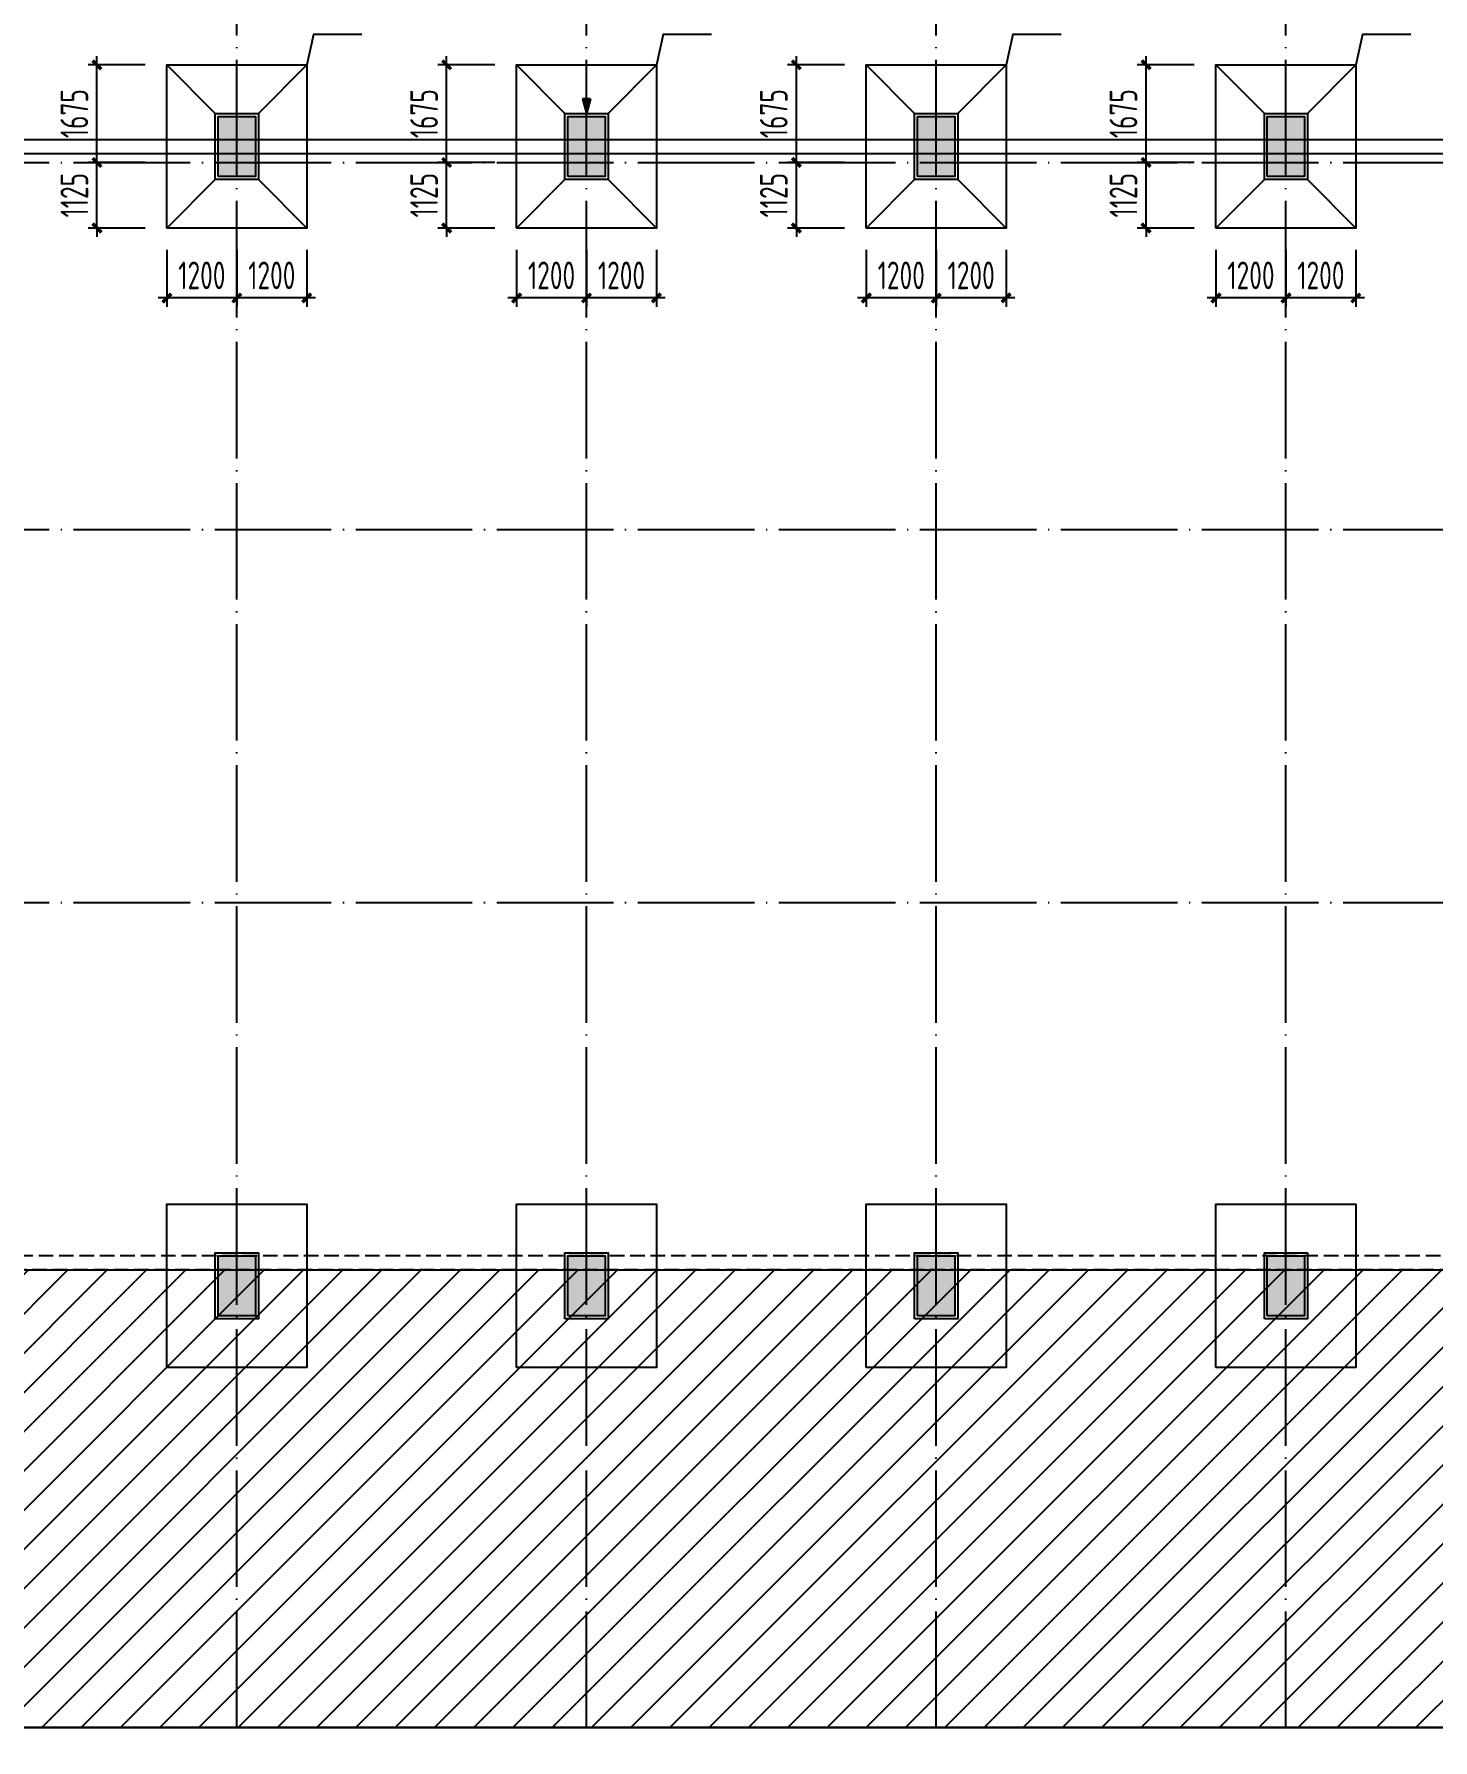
# Model space of a CAD drawing. Extents: x 2303022 to 2899168, y 17226141 to 18257813.
# Drawn here: x 2411829 to 2435829, y 18065316 to 18094582 of the extents above; entities that cross this region are included whole.
import ezdxf

# ---------------------------------------------------------------- set-up
doc = ezdxf.new("R2010")
doc.units = 0
doc.header["$LTSCALE"] = 1000
doc.header["$MEASUREMENT"] = 0
for name, pattern in [('94', [0]), ('DASH', [0.35, 0.25, -0.1]), ('DOTE', [2.42, 2, -0.2, 0.02, -0.2])]:
    doc.linetypes.add(name, pattern=pattern)
doc.layers.get('Defpoints').update_dxf_attribs({"color": 250})
for name, color, linetype in [('1', 7, 'Continuous'), ('3', 3, 'Continuous'), ('3T_WOOD', 21, 'Continuous'), ('COLU', 253, 'Continuous'), ('COLU_DIM', 3, 'Continuous'), ('COLU_HATCH', 251, 'Continuous'), ('dim', 7, 'Continuous'), ('DIM_SYMB', 165, 'Continuous'), ('DOTE', 1, 'DOTE'), ('GROUND', 150, 'Continuous'), ('LVTRY', 6, 'Continuous'), ('S_SURFACE', 6, 'Continuous'), ('搅拌桩', 136, 'Continuous')]:
    doc.layers.add(name, color=color, linetype=linetype)
doc.styles.add('TSSD_Dimension', font='Tssdeng.shx', dxfattribs={"width": 0.7, "bigfont": 'hztxt.shx'})
doc.dimstyles.new('TSSD_150_150', dxfattribs={"dimtxt": 475, "dimasz": 150, "dimexe": 150, "dimexo": 375, "dimgap": 150, "dimtad": 1, "dimdec": 0, "dimzin": 0, "dimdsep": 46, "dimtxsty": 'TSSD_Dimension', "dimblk": 'ARCHTICK', "dimcen": 0, "dimdle": 150, "dimclrt": 7, "dimadec": 0, "dimazin": 0, "dimtfac": 1, "dimtdec": 0, "dimtix": 1, "dimtmove": 2, "dimatfit": 3, "dimfxl": 0, "dimtolj": 1, "dimtzin": 0, "dimarcsym": 0})

# ---------------------------------------------------------------- blocks, each defined once
blk = doc.blocks.new('qw342q321321321')
at = {"layer": 'COLU_HATCH'}
for points in [[(2414987, 17998556), (2414987, 17999586), (2415627, 17999586), (2415627, 17998556)], [(2420987, 17998556), (2420987, 17999586), (2421627, 17999586), (2421627, 17998556)], [(2426987, 17998556), (2426987, 17999586), (2427627, 17999586), (2427627, 17998556)], [(2432987, 17998556), (2432987, 17999586), (2433627, 17999586), (2433627, 17998556)]]:
    blk.add_hatch(color=256, dxfattribs=at).paths.add_polyline_path(points)
at = {"layer": 'COLU'}
for points in [[(2414987, 17998556), (2414987, 17999586), (2415627, 17999586), (2415627, 17998556)], [(2420987, 17998556), (2420987, 17999586), (2421627, 17999586), (2421627, 17998556)], [(2426987, 17998556), (2426987, 17999586), (2427627, 17999586), (2427627, 17998556)], [(2432987, 17998556), (2432987, 17999586), (2433627, 17999586), (2433627, 17998556)]]:
    blk.add_lwpolyline(points, close=True, dxfattribs=at)
blk = doc.blocks.new('_ArchTick')
at = {"color": 0, "linetype": 'ByBlock', "const_width": 0.4}
blk.add_lwpolyline([(-0.5, -0.5), (0.5, 0.5)], dxfattribs=at)
blk = doc.blocks.new('*D468')
at = {"layer": 'COLU_DIM', "color": 0, "lineweight": -2}
for p, q in [((2415307, 18090880), (2415307, 18089905)), ((2416507, 18090880), (2416507, 18089905)), ((2416657, 18090055), (2415157, 18090055))]:
    blk.add_line(p, q, dxfattribs=at)
at = {"layer": 'Defpoints', "color": 0}
for p in [(2415307, 18091255), (2416507, 18091255), (2415307, 18090055)]:
    blk.add_point(p, dxfattribs=at)
at = {"layer": 'COLU_DIM', "color": 0, "lineweight": -2, "xscale": 150, "yscale": 150, "zscale": 150, "rotation": 180}
blk.add_blockref('_ArchTick', (2415307, 18090055), dxfattribs=at)
at = {"layer": 'COLU_DIM', "color": 0, "lineweight": -2, "xscale": 150, "yscale": 150, "zscale": 150}
blk.add_blockref('_ArchTick', (2416507, 18090055), dxfattribs=at)
at = {"layer": 'COLU_DIM', "color": 7, "insert": (2415907, 18090443), "char_height": 475, "attachment_point": 5, "style": 'TSSD_Dimension'}
blk.add_mtext('\\A1;1200', dxfattribs=at)
blk = doc.blocks.new('*D469')
at = {"layer": 'COLU_DIM', "color": 0, "lineweight": -2}
for p, q in [((2414107, 18090880), (2414107, 18089905)), ((2415307, 18090880), (2415307, 18089905)), ((2415457, 18090055), (2413957, 18090055))]:
    blk.add_line(p, q, dxfattribs=at)
at = {"layer": 'Defpoints', "color": 0}
for p in [(2414107, 18091255), (2415307, 18091255), (2414107, 18090055)]:
    blk.add_point(p, dxfattribs=at)
at = {"layer": 'COLU_DIM', "color": 0, "lineweight": -2, "xscale": 150, "yscale": 150, "zscale": 150, "rotation": 180}
blk.add_blockref('_ArchTick', (2414107, 18090055), dxfattribs=at)
at = {"layer": 'COLU_DIM', "color": 0, "lineweight": -2, "xscale": 150, "yscale": 150, "zscale": 150}
blk.add_blockref('_ArchTick', (2415307, 18090055), dxfattribs=at)
at = {"layer": 'COLU_DIM', "color": 7, "insert": (2414707, 18090443), "char_height": 475, "attachment_point": 5, "style": 'TSSD_Dimension'}
blk.add_mtext('\\A1;1200', dxfattribs=at)
blk = doc.blocks.new('*D470')
at = {"layer": 'COLU_DIM', "color": 0, "lineweight": -2}
for p, q in [((2413732, 18092380), (2412757, 18092380)), ((2412907, 18092380), (2412907, 18092530)), ((2412907, 18091255), (2412907, 18092380)), ((2413732, 18091255), (2412757, 18091255)), ((2412907, 18091255), (2412907, 18091105))]:
    blk.add_line(p, q, dxfattribs=at)
at = {"layer": 'Defpoints', "color": 0}
for p in [(2412907, 18092380), (2414107, 18092380), (2414107, 18091255)]:
    blk.add_point(p, dxfattribs=at)
at = {"layer": 'COLU_DIM', "color": 0, "lineweight": -2, "xscale": 150, "yscale": 150, "zscale": 150}
for p, rotation in [((2412907, 18092380), 270), ((2412907, 18091255), 90)]:
    blk.add_blockref('_ArchTick', p, dxfattribs=dict(at, rotation=rotation))
at = {"layer": 'COLU_DIM', "color": 7, "insert": (2412519, 18091818), "char_height": 475, "attachment_point": 5, "rotation": 90, "style": 'TSSD_Dimension'}
blk.add_mtext('\\A1;1125', dxfattribs=at)
blk = doc.blocks.new('*D471')
at = {"layer": 'COLU_DIM', "color": 0, "lineweight": -2}
for p, q in [((2412907, 18092230), (2412907, 18094205)), ((2413732, 18094055), (2412757, 18094055)), ((2413732, 18092380), (2412757, 18092380))]:
    blk.add_line(p, q, dxfattribs=at)
at = {"layer": 'Defpoints', "color": 0}
for p in [(2412907, 18094055), (2414107, 18094055), (2414107, 18092380)]:
    blk.add_point(p, dxfattribs=at)
at = {"layer": 'COLU_DIM', "color": 0, "lineweight": -2, "xscale": 150, "yscale": 150, "zscale": 150}
for p, rotation in [((2412907, 18094055), 90), ((2412907, 18092380), 270)]:
    blk.add_blockref('_ArchTick', p, dxfattribs=dict(at, rotation=rotation))
at = {"layer": 'COLU_DIM', "color": 7, "insert": (2412519, 18093218), "char_height": 475, "attachment_point": 5, "rotation": 90, "style": 'TSSD_Dimension'}
blk.add_mtext('\\A1;1675', dxfattribs=at)
blk = doc.blocks.new('*D484')
at = {"layer": 'COLU_DIM', "color": 0, "lineweight": -2}
for p, q in [((2421307, 18090880), (2421307, 18089905)), ((2422507, 18090880), (2422507, 18089905)), ((2422657, 18090055), (2421157, 18090055))]:
    blk.add_line(p, q, dxfattribs=at)
at = {"layer": 'Defpoints', "color": 0}
for p in [(2421307, 18091255), (2422507, 18091255), (2421307, 18090055)]:
    blk.add_point(p, dxfattribs=at)
at = {"layer": 'COLU_DIM', "color": 0, "lineweight": -2, "xscale": 150, "yscale": 150, "zscale": 150, "rotation": 180}
blk.add_blockref('_ArchTick', (2421307, 18090055), dxfattribs=at)
at = {"layer": 'COLU_DIM', "color": 0, "lineweight": -2, "xscale": 150, "yscale": 150, "zscale": 150}
blk.add_blockref('_ArchTick', (2422507, 18090055), dxfattribs=at)
at = {"layer": 'COLU_DIM', "color": 7, "insert": (2421907, 18090443), "char_height": 475, "attachment_point": 5, "style": 'TSSD_Dimension'}
blk.add_mtext('\\A1;1200', dxfattribs=at)
blk = doc.blocks.new('*D485')
at = {"layer": 'COLU_DIM', "color": 0, "lineweight": -2}
for p, q in [((2420107, 18090880), (2420107, 18089905)), ((2421307, 18090880), (2421307, 18089905)), ((2421457, 18090055), (2419957, 18090055))]:
    blk.add_line(p, q, dxfattribs=at)
at = {"layer": 'Defpoints', "color": 0}
for p in [(2420107, 18091255), (2421307, 18091255), (2420107, 18090055)]:
    blk.add_point(p, dxfattribs=at)
at = {"layer": 'COLU_DIM', "color": 0, "lineweight": -2, "xscale": 150, "yscale": 150, "zscale": 150, "rotation": 180}
blk.add_blockref('_ArchTick', (2420107, 18090055), dxfattribs=at)
at = {"layer": 'COLU_DIM', "color": 0, "lineweight": -2, "xscale": 150, "yscale": 150, "zscale": 150}
blk.add_blockref('_ArchTick', (2421307, 18090055), dxfattribs=at)
at = {"layer": 'COLU_DIM', "color": 7, "insert": (2420707, 18090443), "char_height": 475, "attachment_point": 5, "style": 'TSSD_Dimension'}
blk.add_mtext('\\A1;1200', dxfattribs=at)
blk = doc.blocks.new('*D486')
at = {"layer": 'COLU_DIM', "color": 0, "lineweight": -2}
for p, q in [((2419732, 18092380), (2418757, 18092380)), ((2418907, 18092380), (2418907, 18092530)), ((2418907, 18091255), (2418907, 18092380)), ((2419732, 18091255), (2418757, 18091255)), ((2418907, 18091255), (2418907, 18091105))]:
    blk.add_line(p, q, dxfattribs=at)
at = {"layer": 'Defpoints', "color": 0}
for p in [(2418907, 18092380), (2420107, 18092380), (2420107, 18091255)]:
    blk.add_point(p, dxfattribs=at)
at = {"layer": 'COLU_DIM', "color": 0, "lineweight": -2, "xscale": 150, "yscale": 150, "zscale": 150}
for p, rotation in [((2418907, 18092380), 270), ((2418907, 18091255), 90)]:
    blk.add_blockref('_ArchTick', p, dxfattribs=dict(at, rotation=rotation))
at = {"layer": 'COLU_DIM', "color": 7, "insert": (2418519, 18091818), "char_height": 475, "attachment_point": 5, "rotation": 90, "style": 'TSSD_Dimension'}
blk.add_mtext('\\A1;1125', dxfattribs=at)
blk = doc.blocks.new('*D487')
at = {"layer": 'COLU_DIM', "color": 0, "lineweight": -2}
for p, q in [((2418907, 18092230), (2418907, 18094205)), ((2419732, 18094055), (2418757, 18094055)), ((2419732, 18092380), (2418757, 18092380))]:
    blk.add_line(p, q, dxfattribs=at)
at = {"layer": 'Defpoints', "color": 0}
for p in [(2418907, 18094055), (2420107, 18094055), (2420107, 18092380)]:
    blk.add_point(p, dxfattribs=at)
at = {"layer": 'COLU_DIM', "color": 0, "lineweight": -2, "xscale": 150, "yscale": 150, "zscale": 150}
for p, rotation in [((2418907, 18094055), 90), ((2418907, 18092380), 270)]:
    blk.add_blockref('_ArchTick', p, dxfattribs=dict(at, rotation=rotation))
at = {"layer": 'COLU_DIM', "color": 7, "insert": (2418519, 18093218), "char_height": 475, "attachment_point": 5, "rotation": 90, "style": 'TSSD_Dimension'}
blk.add_mtext('\\A1;1675', dxfattribs=at)
blk = doc.blocks.new('*D472')
at = {"layer": 'COLU_DIM', "color": 0, "lineweight": -2}
for p, q in [((2427307, 18090880), (2427307, 18089905)), ((2428507, 18090880), (2428507, 18089905)), ((2428657, 18090055), (2427157, 18090055))]:
    blk.add_line(p, q, dxfattribs=at)
at = {"layer": 'Defpoints', "color": 0}
for p in [(2427307, 18091255), (2428507, 18091255), (2427307, 18090055)]:
    blk.add_point(p, dxfattribs=at)
at = {"layer": 'COLU_DIM', "color": 0, "lineweight": -2, "xscale": 150, "yscale": 150, "zscale": 150, "rotation": 180}
blk.add_blockref('_ArchTick', (2427307, 18090055), dxfattribs=at)
at = {"layer": 'COLU_DIM', "color": 0, "lineweight": -2, "xscale": 150, "yscale": 150, "zscale": 150}
blk.add_blockref('_ArchTick', (2428507, 18090055), dxfattribs=at)
at = {"layer": 'COLU_DIM', "color": 7, "insert": (2427907, 18090443), "char_height": 475, "attachment_point": 5, "style": 'TSSD_Dimension'}
blk.add_mtext('\\A1;1200', dxfattribs=at)
blk = doc.blocks.new('*D473')
at = {"layer": 'COLU_DIM', "color": 0, "lineweight": -2}
for p, q in [((2426107, 18090880), (2426107, 18089905)), ((2427307, 18090880), (2427307, 18089905)), ((2427457, 18090055), (2425957, 18090055))]:
    blk.add_line(p, q, dxfattribs=at)
at = {"layer": 'Defpoints', "color": 0}
for p in [(2426107, 18091255), (2427307, 18091255), (2426107, 18090055)]:
    blk.add_point(p, dxfattribs=at)
at = {"layer": 'COLU_DIM', "color": 0, "lineweight": -2, "xscale": 150, "yscale": 150, "zscale": 150, "rotation": 180}
blk.add_blockref('_ArchTick', (2426107, 18090055), dxfattribs=at)
at = {"layer": 'COLU_DIM', "color": 0, "lineweight": -2, "xscale": 150, "yscale": 150, "zscale": 150}
blk.add_blockref('_ArchTick', (2427307, 18090055), dxfattribs=at)
at = {"layer": 'COLU_DIM', "color": 7, "insert": (2426707, 18090443), "char_height": 475, "attachment_point": 5, "style": 'TSSD_Dimension'}
blk.add_mtext('\\A1;1200', dxfattribs=at)
blk = doc.blocks.new('*D474')
at = {"layer": 'COLU_DIM', "color": 0, "lineweight": -2}
for p, q in [((2425732, 18092380), (2424757, 18092380)), ((2424907, 18092380), (2424907, 18092530)), ((2424907, 18091255), (2424907, 18092380)), ((2425732, 18091255), (2424757, 18091255)), ((2424907, 18091255), (2424907, 18091105))]:
    blk.add_line(p, q, dxfattribs=at)
at = {"layer": 'Defpoints', "color": 0}
for p in [(2424907, 18092380), (2426107, 18092380), (2426107, 18091255)]:
    blk.add_point(p, dxfattribs=at)
at = {"layer": 'COLU_DIM', "color": 0, "lineweight": -2, "xscale": 150, "yscale": 150, "zscale": 150}
for p, rotation in [((2424907, 18092380), 270), ((2424907, 18091255), 90)]:
    blk.add_blockref('_ArchTick', p, dxfattribs=dict(at, rotation=rotation))
at = {"layer": 'COLU_DIM', "color": 7, "insert": (2424519, 18091818), "char_height": 475, "attachment_point": 5, "rotation": 90, "style": 'TSSD_Dimension'}
blk.add_mtext('\\A1;1125', dxfattribs=at)
blk = doc.blocks.new('*D475')
at = {"layer": 'COLU_DIM', "color": 0, "lineweight": -2}
for p, q in [((2424907, 18092230), (2424907, 18094205)), ((2425732, 18094055), (2424757, 18094055)), ((2425732, 18092380), (2424757, 18092380))]:
    blk.add_line(p, q, dxfattribs=at)
at = {"layer": 'Defpoints', "color": 0}
for p in [(2424907, 18094055), (2426107, 18094055), (2426107, 18092380)]:
    blk.add_point(p, dxfattribs=at)
at = {"layer": 'COLU_DIM', "color": 0, "lineweight": -2, "xscale": 150, "yscale": 150, "zscale": 150}
for p, rotation in [((2424907, 18094055), 90), ((2424907, 18092380), 270)]:
    blk.add_blockref('_ArchTick', p, dxfattribs=dict(at, rotation=rotation))
at = {"layer": 'COLU_DIM', "color": 7, "insert": (2424519, 18093218), "char_height": 475, "attachment_point": 5, "rotation": 90, "style": 'TSSD_Dimension'}
blk.add_mtext('\\A1;1675', dxfattribs=at)
blk = doc.blocks.new('*D476')
at = {"layer": 'COLU_DIM', "color": 0, "lineweight": -2}
for p, q in [((2433307, 18090880), (2433307, 18089905)), ((2434507, 18090880), (2434507, 18089905)), ((2434657, 18090055), (2433157, 18090055))]:
    blk.add_line(p, q, dxfattribs=at)
at = {"layer": 'Defpoints', "color": 0}
for p in [(2433307, 18091255), (2434507, 18091255), (2433307, 18090055)]:
    blk.add_point(p, dxfattribs=at)
at = {"layer": 'COLU_DIM', "color": 0, "lineweight": -2, "xscale": 150, "yscale": 150, "zscale": 150, "rotation": 180}
blk.add_blockref('_ArchTick', (2433307, 18090055), dxfattribs=at)
at = {"layer": 'COLU_DIM', "color": 0, "lineweight": -2, "xscale": 150, "yscale": 150, "zscale": 150}
blk.add_blockref('_ArchTick', (2434507, 18090055), dxfattribs=at)
at = {"layer": 'COLU_DIM', "color": 7, "insert": (2433907, 18090443), "char_height": 475, "attachment_point": 5, "style": 'TSSD_Dimension'}
blk.add_mtext('\\A1;1200', dxfattribs=at)
blk = doc.blocks.new('*D477')
at = {"layer": 'COLU_DIM', "color": 0, "lineweight": -2}
for p, q in [((2432107, 18090880), (2432107, 18089905)), ((2433307, 18090880), (2433307, 18089905)), ((2433457, 18090055), (2431957, 18090055))]:
    blk.add_line(p, q, dxfattribs=at)
at = {"layer": 'Defpoints', "color": 0}
for p in [(2432107, 18091255), (2433307, 18091255), (2432107, 18090055)]:
    blk.add_point(p, dxfattribs=at)
at = {"layer": 'COLU_DIM', "color": 0, "lineweight": -2, "xscale": 150, "yscale": 150, "zscale": 150, "rotation": 180}
blk.add_blockref('_ArchTick', (2432107, 18090055), dxfattribs=at)
at = {"layer": 'COLU_DIM', "color": 0, "lineweight": -2, "xscale": 150, "yscale": 150, "zscale": 150}
blk.add_blockref('_ArchTick', (2433307, 18090055), dxfattribs=at)
at = {"layer": 'COLU_DIM', "color": 7, "insert": (2432707, 18090443), "char_height": 475, "attachment_point": 5, "style": 'TSSD_Dimension'}
blk.add_mtext('\\A1;1200', dxfattribs=at)
blk = doc.blocks.new('*D478')
at = {"layer": 'COLU_DIM', "color": 0, "lineweight": -2}
for p, q in [((2431732, 18092380), (2430757, 18092380)), ((2430907, 18092380), (2430907, 18092530)), ((2430907, 18091255), (2430907, 18092380)), ((2431732, 18091255), (2430757, 18091255)), ((2430907, 18091255), (2430907, 18091105))]:
    blk.add_line(p, q, dxfattribs=at)
at = {"layer": 'Defpoints', "color": 0}
for p in [(2430907, 18092380), (2432107, 18092380), (2432107, 18091255)]:
    blk.add_point(p, dxfattribs=at)
at = {"layer": 'COLU_DIM', "color": 0, "lineweight": -2, "xscale": 150, "yscale": 150, "zscale": 150}
for p, rotation in [((2430907, 18092380), 270), ((2430907, 18091255), 90)]:
    blk.add_blockref('_ArchTick', p, dxfattribs=dict(at, rotation=rotation))
at = {"layer": 'COLU_DIM', "color": 7, "insert": (2430519, 18091818), "char_height": 475, "attachment_point": 5, "rotation": 90, "style": 'TSSD_Dimension'}
blk.add_mtext('\\A1;1125', dxfattribs=at)
blk = doc.blocks.new('*D479')
at = {"layer": 'COLU_DIM', "color": 0, "lineweight": -2}
for p, q in [((2430907, 18092230), (2430907, 18094205)), ((2431732, 18094055), (2430757, 18094055)), ((2431732, 18092380), (2430757, 18092380))]:
    blk.add_line(p, q, dxfattribs=at)
at = {"layer": 'Defpoints', "color": 0}
for p in [(2430907, 18094055), (2432107, 18094055), (2432107, 18092380)]:
    blk.add_point(p, dxfattribs=at)
at = {"layer": 'COLU_DIM', "color": 0, "lineweight": -2, "xscale": 150, "yscale": 150, "zscale": 150}
for p, rotation in [((2430907, 18094055), 90), ((2430907, 18092380), 270)]:
    blk.add_blockref('_ArchTick', p, dxfattribs=dict(at, rotation=rotation))
at = {"layer": 'COLU_DIM', "color": 7, "insert": (2430519, 18093218), "char_height": 475, "attachment_point": 5, "rotation": 90, "style": 'TSSD_Dimension'}
blk.add_mtext('\\A1;1675', dxfattribs=at)
blk = doc.blocks.new('q2321q321323121f')
at = {"layer": 'COLU'}
for points in [[(2414107, 18107790), (2414107, 18110590), (2416507, 18110590), (2416507, 18107790)], [(2420107, 18107790), (2420107, 18110590), (2422507, 18110590), (2422507, 18107790)], [(2426107, 18107790), (2426107, 18110590), (2428507, 18110590), (2428507, 18107790)], [(2432107, 18107790), (2432107, 18110590), (2434507, 18110590), (2434507, 18107790)], [(2414937, 18108625), (2414937, 18109755), (2415677, 18109755), (2415677, 18108625)], [(2414987, 18108675), (2414987, 18109705), (2415627, 18109705), (2415627, 18108675)], [(2420937, 18108625), (2420937, 18109755), (2421677, 18109755), (2421677, 18108625)], [(2420987, 18108675), (2420987, 18109705), (2421627, 18109705), (2421627, 18108675)], [(2426937, 18108625), (2426937, 18109755), (2427677, 18109755), (2427677, 18108625)], [(2426987, 18108675), (2426987, 18109705), (2427627, 18109705), (2427627, 18108675)], [(2432937, 18108625), (2432937, 18109755), (2433677, 18109755), (2433677, 18108625)], [(2432987, 18108675), (2432987, 18109705), (2433627, 18109705), (2433627, 18108675)]]:
    blk.add_lwpolyline(points, close=True, dxfattribs=at)
blk = doc.blocks.new('A$C177878A3')
at = {"layer": '1', "linetype": '94'}
blk.add_hatch(color=6, dxfattribs=at).paths.add_polyline_path([(112, 433), (0, 0), (224, 0)])
at = {"layer": '1', "color": 6, "linetype": '94'}
for p, q in [((0, 0), (112, 433)), ((224, 0), (112, 433)), ((0, 0), (224, 0))]:
    blk.add_line(p, q, dxfattribs=at)
blk = doc.blocks.new('A$C32175502')
at = {"layer": '1', "linetype": '94'}
blk.add_blockref('A$C177878A3', (0, 0), dxfattribs=at)
blk = doc.blocks.new('A$C3C5B3CE3')
at = {"layer": '1', "linetype": '94', "rotation": 180}
blk.add_blockref('A$C32175502', (224, 433), dxfattribs=at)
blk = doc.blocks.new('A$C43EB326B')
at = {"layer": '搅拌桩'}
blk.add_blockref('A$C3C5B3CE3', (0, 0), dxfattribs=at)
blk = doc.blocks.new('A$C2BB7790D')
at = {"layer": 'dim'}
blk.add_blockref('A$C43EB326B', (0, 0), dxfattribs=at)

msp = doc.modelspace()

# ---------------------------------------------------------------- hatches: boundary and pattern name
at = {"layer": 'COLU_HATCH'}
for points in [[(2414987, 18092140.5), (2414987, 18093170.5), (2415627, 18093170.5), (2415627, 18092140.5)], [(2420987, 18092140.5), (2420987, 18093170.5), (2421627, 18093170.5), (2421627, 18092140.5)], [(2426987, 18092140.5), (2426987, 18093170.5), (2427627, 18093170.5), (2427627, 18092140.5)], [(2432987, 18092140.5), (2432987, 18093170.5), (2433627, 18093170.5), (2433627, 18092140.5)]]:
    msp.add_hatch(color=256, dxfattribs=at).paths.add_polyline_path(points)
at = {"layer": 'GROUND'}
h = msp.add_hatch(dxfattribs=at)
h.set_pattern_fill('ANSI31', color=250, scale=300, style=0)
h.set_pattern_definition([(45, (0, -16534.8), (-336.759605, 336.759605), [])])
h.paths.add_polyline_path([(2391330.3, 18073380.5), (2499570.3, 18073380.5), (2499570.3, 18065525.9), (2391330.3, 18065525.9)])
h.paths.add_polyline_path([(2436236.8, 18066286.1), (2449493.6, 18066286.1), (2449493.6, 18068884.2), (2436236.8, 18068884.2)], flags=16)

# ---------------------------------------------------------------- linework, layer by layer
at = {"layer": '3T_WOOD'}
for points in [[(2417449.7, 18094575.9), (2416620.1, 18094575.9), (2416507, 18094055.5)], [(2423449.7, 18094575.9), (2422620.1, 18094575.9), (2422507, 18094055.5)], [(2429449.7, 18094575.9), (2428620.1, 18094575.9), (2428507, 18094055.5)], [(2435449.7, 18094575.9), (2434620.1, 18094575.9), (2434507, 18094055.5)]]:
    msp.add_lwpolyline(points, dxfattribs=at)
at = {"layer": 'COLU'}
for points in [[(2414107, 18071705.5), (2414107, 18074505.5), (2416507, 18074505.5), (2416507, 18071705.5)], [(2420107, 18071705.5), (2420107, 18074505.5), (2422507, 18074505.5), (2422507, 18071705.5)], [(2426107, 18071705.5), (2426107, 18074505.5), (2428507, 18074505.5), (2428507, 18071705.5)], [(2432107, 18071705.5), (2432107, 18074505.5), (2434507, 18074505.5), (2434507, 18071705.5)], [(2414937, 18072540.5), (2414937, 18073670.5), (2415677, 18073670.5), (2415677, 18072540.5)], [(2414987, 18072590.5), (2414987, 18073620.5), (2415627, 18073620.5), (2415627, 18072590.5)], [(2420937, 18072540.5), (2420937, 18073670.5), (2421677, 18073670.5), (2421677, 18072540.5)], [(2420987, 18072590.5), (2420987, 18073620.5), (2421627, 18073620.5), (2421627, 18072590.5)], [(2426937, 18072540.5), (2426937, 18073670.5), (2427677, 18073670.5), (2427677, 18072540.5)], [(2426987, 18072590.5), (2426987, 18073620.5), (2427627, 18073620.5), (2427627, 18072590.5)], [(2432937, 18072540.5), (2432937, 18073670.5), (2433677, 18073670.5), (2433677, 18072540.5)], [(2432987, 18072590.5), (2432987, 18073620.5), (2433627, 18073620.5), (2433627, 18072590.5)]]:
    msp.add_lwpolyline(points, close=True, dxfattribs=at)
at = {"layer": 'DIM_SYMB', "color": 150}
msp.add_lwpolyline([(2391330.3, 18073380.5), (2499570.3, 18073380.5), (2499570.3, 18065525.9), (2391330.3, 18065525.9)], close=True, dxfattribs=at)
msp.add_lwpolyline([(2388330.3, 18065525.9), (2445216.8, 18065525.9), (2445293.2, 18065735.9), (2445367.3, 18065315.9), (2445441.8, 18065525.9), (2502330.3, 18065525.9)], dxfattribs=at)
at = {"layer": 'DOTE'}
for p, q in [((2415307, 18065519.9), (2415307, 18133380.5)), ((2421307, 18065519.9), (2421307, 18133380.5)), ((2427307, 18065519.9), (2427307, 18133380.5)), ((2433307, 18065519.9), (2433307, 18133380.5)), ((2388307, 18092380.5), (2502307, 18092380.5)), ((2388307, 18086080.5), (2502307, 18086080.5)), ((2388307, 18079680.5), (2502307, 18079680.5)), ((2388307, 18073380.5), (2502307, 18073380.5))]:
    msp.add_line(p, q, dxfattribs=at)
at = {"layer": 'LVTRY'}
for p, q in [((2414937, 18093220.5), (2414107, 18094055.5)), ((2415677, 18093220.5), (2416507, 18094055.5)), ((2420937, 18093220.5), (2420107, 18094055.5)), ((2421677, 18093220.5), (2422507, 18094055.5)), ((2426937, 18093220.5), (2426107, 18094055.5)), ((2427677, 18093220.5), (2428507, 18094055.5)), ((2432937, 18093220.5), (2432107, 18094055.5)), ((2433677, 18093220.5), (2434507, 18094055.5)), ((2391847, 18092775.5), (2498767, 18092775.5)), ((2391847, 18092535.5), (2498767, 18092535.5)), ((2414937, 18092090.5), (2414107, 18091255.5)), ((2415677, 18092090.5), (2416507, 18091255.5)), ((2420937, 18092090.5), (2420107, 18091255.5)), ((2421677, 18092090.5), (2422507, 18091255.5)), ((2426937, 18092090.5), (2426107, 18091255.5)), ((2427677, 18092090.5), (2428507, 18091255.5)), ((2432937, 18092090.5), (2432107, 18091255.5)), ((2433677, 18092090.5), (2434507, 18091255.5))]:
    msp.add_line(p, q, dxfattribs=at)
at = {"layer": 'S_SURFACE', "linetype": 'DASH'}
for points in [[(2391067, 18130620.5), (2499547, 18130620.5), (2499547, 18073380.5), (2391067, 18073380.5)], [(2391307, 18130380.5), (2499307, 18130380.5), (2499307, 18073620.5), (2391307, 18073620.5)]]:
    msp.add_lwpolyline(points, close=True, dxfattribs=at)

# ---------------------------------------------------------------- block references
at = {"layer": '3', "xscale": 0.599999999627471, "yscale": 0.6000000014901161, "zscale": 0.6}
msp.add_blockref('A$C2BB7790D', (2421238.1, 18093213.7), dxfattribs=at)
at = {"layer": 'LVTRY'}
for name, p in [('q2321q321323121f', (0, -16534.8)), ('qw342q321321321', (0, 74034.4))]:
    msp.add_blockref(name, p, dxfattribs=at)

# ---------------------------------------------------------------- dimensions: what is measured, and where the dimension line sits
at = {"layer": 'COLU_DIM'}
for base, p1, p2, angle, picture, middle in [((2412907, 18094055.5), (2414107, 18092380.5), (2414107, 18094055.5), 90, '*D471', (2412519.5, 18093218)), ((2418907, 18094055.5), (2420107, 18092380.5), (2420107, 18094055.5), 90, '*D487', (2418519.5, 18093218)), ((2424907, 18094055.5), (2426107, 18092380.5), (2426107, 18094055.5), 90, '*D475', (2424519.5, 18093218)), ((2430907, 18094055.5), (2432107, 18092380.5), (2432107, 18094055.5), 90, '*D479', (2430519.5, 18093218)), ((2412907, 18092380.5), (2414107, 18091255.5), (2414107, 18092380.5), 90, '*D470', (2412519.5, 18091818)), ((2418907, 18092380.5), (2420107, 18091255.5), (2420107, 18092380.5), 90, '*D486', (2418519.5, 18091818)), ((2424907, 18092380.5), (2426107, 18091255.5), (2426107, 18092380.5), 90, '*D474', (2424519.5, 18091818)), ((2430907, 18092380.5), (2432107, 18091255.5), (2432107, 18092380.5), 90, '*D478', (2430519.5, 18091818)), ((2414107, 18090055.5), (2415307, 18091255.5), (2414107, 18091255.5), 180, '*D469', (2414707, 18090443)), ((2415307, 18090055.5), (2416507, 18091255.5), (2415307, 18091255.5), 180, '*D468', (2415907, 18090443)), ((2420107, 18090055.5), (2421307, 18091255.5), (2420107, 18091255.5), 180, '*D485', (2420707, 18090443)), ((2421307, 18090055.5), (2422507, 18091255.5), (2421307, 18091255.5), 180, '*D484', (2421907, 18090443)), ((2426107, 18090055.5), (2427307, 18091255.5), (2426107, 18091255.5), 180, '*D473', (2426707, 18090443)), ((2427307, 18090055.5), (2428507, 18091255.5), (2427307, 18091255.5), 180, '*D472', (2427907, 18090443)), ((2432107, 18090055.5), (2433307, 18091255.5), (2432107, 18091255.5), 180, '*D477', (2432707, 18090443)), ((2433307, 18090055.5), (2434507, 18091255.5), (2433307, 18091255.5), 180, '*D476', (2433907, 18090443))]:
    dim = msp.add_linear_dim(base=base, p1=p1, p2=p2, angle=angle, dimstyle='TSSD_150_150', dxfattribs=at)
    dim.commit()
    dim.dimension.update_dxf_attribs({"geometry": picture, "text_midpoint": middle})

doc.saveas('drawing.dxf')
